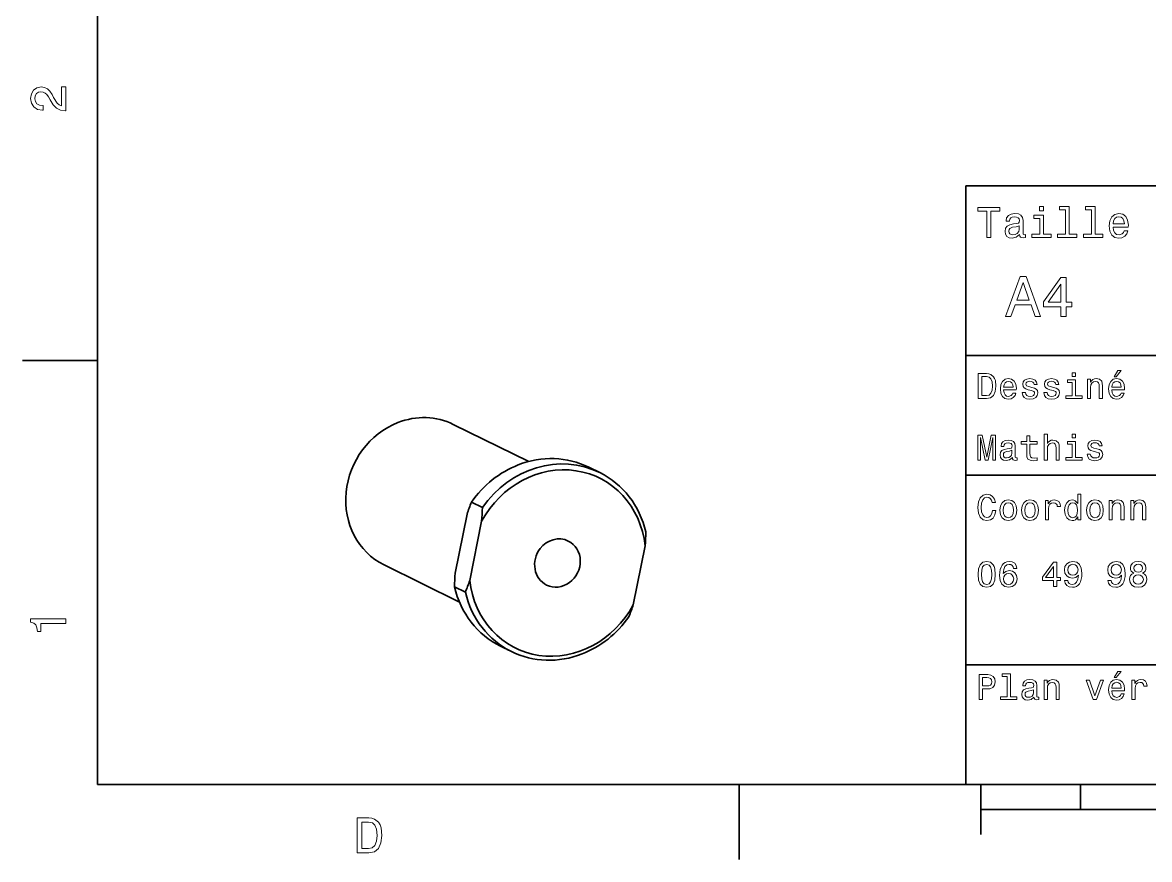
# Model space of a CAD drawing. Extents: x 0 to 297, y 0 to 210.
# Drawn here: x 2.5 to 115.4, y 2.5 to 86.4 of the extents above; entities that cross this region are included whole.
import ezdxf

# ---------------------------------------------------------------- set-up
doc = ezdxf.new("R2010")
doc.units = 0

msp = doc.modelspace()

# ---------------------------------------------------------------- linework, layer by layer
at = {"color": 7, "lineweight": 35}
for p, q in [((10, 200), (10, 10)), ((97, 10), (97, 70)), ((97, 70), (287, 70)), ((97, 53), (162, 53)), ((97, 41), (162, 41)), ((97, 22), (162, 22)), ((10, 10), (287, 10)), ((97, 10), (287, 10)), ((98.5, 7.5), (198.5, 7.5))]:
    msp.add_line(p, q, dxfattribs=at)
at = {"color": 7, "lineweight": 35, "ltscale": 0.1875}
for p, q in [((10, 52.5), (2.5, 52.5)), ((74.300003, 10), (74.300003, 2.5))]:
    msp.add_line(p, q, dxfattribs=at)
at = {"color": 7, "lineweight": 35, "ltscale": 0.210435}
msp.add_line((45.654217, 46.104801), (53.204235, 42.383278), dxfattribs=at)
at = {"color": 7, "lineweight": 35, "ltscale": 0.030594}
for p, q in [((59.228394, 41.810871), (60.326042, 41.269821)), ((47.466942, 38.313862), (48.564594, 37.772808)), ((45.766758, 29.821682), (46.86441, 29.280632)), ((50.385246, 23.87212), (51.482903, 23.331066))]:
    msp.add_line(p, q, dxfattribs=at)
at = {"color": 7, "lineweight": 35, "ltscale": 0.151073}
for p, q in [((47.02705, 37.120617), (45.840763, 31.195278)), ((48.490589, 36.399216), (47.304302, 30.473877)), ((63.684242, 28.021324), (64.870529, 33.946663))]:
    msp.add_line(p, q, dxfattribs=at)
at = {"color": 7, "lineweight": 35, "ltscale": 0.210423}
msp.add_line((38.713383, 32.022373), (46.262962, 28.301064), dxfattribs=at)
at = {"color": 7, "lineweight": 35, "ltscale": 0.125}
msp.add_line((98.5, 10), (98.5, 5), dxfattribs=at)
at = {"color": 7, "lineweight": 35, "ltscale": 0.0625}
msp.add_line((108.5, 10), (108.5, 7.5), dxfattribs=at)
at = {"color": 7, "lineweight": 13}
for points in [[(6.833213, 77.519447), (6.833213, 79.925072), (6.399496, 79.925072), (6.399496, 78.023773), (6.162464, 78.129684), (5.965778, 78.311241), (5.607709, 78.871033), (5.456412, 79.168587), (5.239553, 79.501442), (4.987392, 79.738472), (4.689842, 79.874641), (4.351945, 79.925072), (3.928314, 79.839333), (3.595461, 79.602303), (3.383646, 79.239189), (3.307997, 78.770172), (3.393732, 78.286018), (3.630764, 77.91787), (4.009006, 77.680832), (4.508286, 77.600143), (4.578891, 77.600143), (4.578891, 78.059074), (4.538545, 78.059074), (4.195605, 78.104462), (3.943444, 78.240631), (3.782061, 78.457489), (3.726585, 78.744957), (3.777017, 79.03746), (3.903098, 79.254318), (4.099784, 79.395531), (4.346902, 79.445961), (4.578891, 79.41066), (4.775577, 79.314842), (4.947046, 79.153458), (5.098343, 78.931557), (5.259727, 78.634003), (5.572406, 78.139771), (5.90526, 77.791786), (6.308718, 77.585014), (6.818084, 77.519447)], [(99.102303, 64.837173), (99.5, 64.837173), (99.5, 67.47406), (100.407784, 67.47406), (100.407784, 67.837173), (98.190201, 67.837173), (98.190201, 67.47406), (99.102303, 67.47406)], [(104.786743, 67.940918), (104.384727, 67.940918), (104.384727, 67.508644), (104.786743, 67.508644)], [(106.969742, 67.621033), (106.969742, 65.157059), (106.187317, 65.157059), (106.187317, 64.837173), (108.128242, 64.837173), (108.128242, 65.157059), (107.350143, 65.157059), (107.350143, 67.940918), (106.373199, 67.940918), (106.373199, 67.621033)], [(109.572044, 67.621033), (109.572044, 65.157059), (108.789627, 65.157059), (108.789627, 64.837173), (110.730545, 64.837173), (110.730545, 65.157059), (109.952454, 65.157059), (109.952454, 67.940918), (108.975502, 67.940918), (108.975502, 67.621033)], [(102.387611, 65.139771), (102.387611, 65.126801), (102.409225, 64.979828), (102.47406, 64.876076), (102.746399, 64.793945), (102.958214, 64.828529), (102.958214, 65.122475), (102.867432, 65.109505), (102.746399, 65.165703), (102.724785, 65.338615), (102.724785, 66.540344), (102.672913, 66.84726), (102.521614, 67.0634), (102.257927, 67.193085), (101.886169, 67.240631), (101.523056, 67.188759), (101.255043, 67.041786), (101.086456, 66.812675), (101.030258, 66.510086), (101.030258, 66.484146), (101.371758, 66.484146), (101.402016, 66.665703), (101.497116, 66.795387), (101.65274, 66.873199), (101.873199, 66.903458), (102.085014, 66.881844), (102.236313, 66.817001), (102.327087, 66.704605), (102.357346, 66.548988), (102.340057, 66.367432), (102.270897, 66.276657), (102.097984, 66.233429), (101.773773, 66.198845), (101.402016, 66.121033), (101.138329, 65.982704), (100.982712, 65.766571), (100.935158, 65.446686), (100.978386, 65.161385), (101.112389, 64.949562), (101.328529, 64.815559), (101.626801, 64.768013), (102.028816, 64.858788)], [(104.773773, 65.157059), (104.773773, 67.080688), (103.796829, 67.080688), (103.796829, 66.756485), (104.393372, 66.756485), (104.393372, 65.157059), (103.615273, 65.157059), (103.615273, 64.837173), (105.560516, 64.837173), (105.560516, 65.157059)], [(111.750717, 65.887604), (113.272339, 65.887604), (113.276657, 66.064842), (113.207497, 66.561958), (113.017288, 66.933716), (112.714699, 67.158501), (112.312683, 67.240631), (111.919312, 67.154175), (111.616714, 66.912102), (111.422188, 66.51873), (111.353027, 66), (111.41787, 65.4683), (111.612396, 65.079247), (111.91066, 64.837173), (112.299713, 64.755043), (112.636887, 64.811234), (112.913544, 64.958214), (113.116714, 65.191643), (113.233429, 65.502876), (112.857346, 65.502876), (112.779541, 65.329971), (112.667145, 65.200287), (112.34726, 65.096542), (112.100868, 65.144089), (111.914986, 65.295387), (111.793945, 65.541786), (111.750717, 65.874634)], [(111.750717, 66.207489), (111.798271, 66.50576), (111.914986, 66.726219), (112.092216, 66.860229), (112.325653, 66.907776), (112.554756, 66.860229), (112.731987, 66.726219), (112.840057, 66.50576), (112.878967, 66.207489)], [(102.344383, 65.649857), (102.292511, 65.425072), (102.154182, 65.252159), (101.946686, 65.139771), (101.691643, 65.100861), (101.527374, 65.122475), (101.41066, 65.191643), (101.337173, 65.312675), (101.315559, 65.481262), (101.332855, 65.632561), (101.402016, 65.740631), (101.678673, 65.861671), (102.028816, 65.913544), (102.344383, 66.017288)], [(100.982712, 56.9049), (101.51297, 56.9049), (101.933716, 58.080692), (103.530258, 58.080692), (103.951012, 56.9049), (104.492798, 56.9049), (103.028816, 60.910664), (102.440926, 60.910664)], [(102.118156, 58.570606), (102.734871, 60.334293), (103.351585, 58.570606)], [(106.521614, 56.9049), (107.040344, 56.9049), (107.040344, 57.896255), (107.610954, 57.896255), (107.610954, 58.357349), (107.040344, 58.357349), (107.040344, 60.818443), (106.515854, 60.818443), (104.763687, 58.403458), (104.763687, 57.896255), (106.521614, 57.896255)], [(105.247841, 58.357349), (106.521614, 60.149857), (106.521614, 58.357349)], [(99.080688, 51.190563), (98.248558, 51.190563), (98.248558, 48.690563), (99.080688, 48.690563), (99.473343, 48.769814), (99.765129, 49.011169), (99.945244, 49.40382), (100.010086, 49.940563), (99.952446, 50.488113), (99.880402, 50.70425), (99.779541, 50.877163), (99.487755, 51.111313), (99.296829, 51.168949)], [(99.055473, 50.891571), (99.329254, 50.837536), (99.516571, 50.671829), (99.628242, 50.376442), (99.664268, 49.940563), (99.624641, 49.519093), (99.51297, 49.223705), (99.322044, 49.047192), (99.055473, 48.989555), (98.583572, 48.989555), (98.583572, 50.891571)], [(107.992798, 51.27702), (107.657784, 51.27702), (107.657784, 50.916786), (107.992798, 50.916786)], [(111.84726, 50.88797), (112.059799, 50.88797), (112.560516, 51.500362), (112.207489, 51.500362)], [(100.784584, 49.565922), (102.052597, 49.565922), (102.056198, 49.713619), (101.998558, 50.127884), (101.840057, 50.437683), (101.587898, 50.625), (101.252884, 50.693443), (100.925072, 50.621399), (100.672913, 50.41967), (100.510803, 50.091862), (100.453171, 49.659584), (100.507202, 49.216499), (100.669312, 48.892292), (100.91787, 48.690563), (101.242073, 48.62212), (101.523056, 48.668949), (101.753601, 48.791428), (101.922913, 48.98595), (102.020172, 49.245319), (101.706772, 49.245319), (101.64193, 49.101227), (101.548271, 48.993156), (101.2817, 48.9067), (101.07637, 48.946327), (100.921471, 49.072407), (100.820602, 49.27774), (100.784584, 49.555115)], [(100.784584, 49.832493), (100.824211, 50.081055), (100.921471, 50.264771), (101.069168, 50.376442), (101.263687, 50.416069), (101.454613, 50.376442), (101.602303, 50.264771), (101.69236, 50.081055), (101.724785, 49.832493)], [(103.623199, 49.818085), (103.317001, 49.890129), (103.090057, 49.972984), (103.014412, 50.142292), (103.036026, 50.261169), (103.111671, 50.347622), (103.234146, 50.401657), (103.41066, 50.423271), (103.579971, 50.401657), (103.713257, 50.336815), (103.799713, 50.239555), (103.835732, 50.109871), (104.145531, 50.109871), (104.145531, 50.117077), (104.091499, 50.351227), (103.943802, 50.534943), (103.713257, 50.650219), (103.41066, 50.693443), (103.104469, 50.650219), (102.881126, 50.531342), (102.740631, 50.354828), (102.697403, 50.131485), (102.729828, 49.915348), (102.830688, 49.76405), (102.996399, 49.655983), (103.237755, 49.580334), (103.590775, 49.493877), (103.806915, 49.40382), (103.864555, 49.331772), (103.886169, 49.223705), (103.853745, 49.09042), (103.767288, 48.989555), (103.626801, 48.924713), (103.439484, 48.903099), (103.241356, 48.924713), (103.09726, 49.000362), (103, 49.122841), (102.960373, 49.292149), (102.654175, 49.292149), (102.704613, 49.003963), (102.852303, 48.795029), (103.086456, 48.668949), (103.41066, 48.62212), (103.749283, 48.668949), (103.997841, 48.795029), (104.149139, 48.996758), (104.203171, 49.259727), (104.163544, 49.486671), (104.051872, 49.641571), (103.868156, 49.742435)], [(105.791786, 49.818085), (105.485588, 49.890129), (105.258644, 49.972984), (105.182999, 50.142292), (105.204613, 50.261169), (105.280258, 50.347622), (105.40274, 50.401657), (105.579254, 50.423271), (105.748558, 50.401657), (105.881844, 50.336815), (105.9683, 50.239555), (106.004326, 50.109871), (106.314117, 50.109871), (106.314117, 50.117077), (106.260086, 50.351227), (106.112396, 50.534943), (105.881844, 50.650219), (105.579254, 50.693443), (105.273056, 50.650219), (105.049713, 50.531342), (104.909225, 50.354828), (104.865997, 50.131485), (104.898415, 49.915348), (104.999283, 49.76405), (105.164986, 49.655983), (105.406342, 49.580334), (105.759369, 49.493877), (105.975502, 49.40382), (106.033142, 49.331772), (106.054756, 49.223705), (106.022339, 49.09042), (105.935883, 48.989555), (105.795387, 48.924713), (105.60807, 48.903099), (105.409943, 48.924713), (105.265854, 49.000362), (105.168587, 49.122841), (105.12896, 49.292149), (104.822769, 49.292149), (104.873199, 49.003963), (105.020897, 48.795029), (105.255043, 48.668949), (105.579254, 48.62212), (105.91787, 48.668949), (106.166428, 48.795029), (106.317726, 48.996758), (106.371758, 49.259727), (106.33213, 49.486671), (106.220459, 49.641571), (106.036743, 49.742435)], [(107.981987, 48.957134), (107.981987, 50.560158), (107.16787, 50.560158), (107.16787, 50.289986), (107.664986, 50.289986), (107.664986, 48.957134), (107.016571, 48.957134), (107.016571, 48.690563), (108.637611, 48.690563), (108.637611, 48.957134)], [(109.181557, 48.690563), (109.498558, 48.690563), (109.498558, 49.807278), (109.530983, 50.063042), (109.635445, 50.250362), (109.797546, 50.365635), (110.013687, 50.408863), (110.1866, 50.372841), (110.29467, 50.275578), (110.348701, 50.113472), (110.366714, 49.897335), (110.366714, 48.690563), (110.683716, 48.690563), (110.683716, 49.962177), (110.669312, 50.217941), (110.604469, 50.430477), (110.39193, 50.625), (110.060516, 50.693443), (109.876801, 50.668228), (109.721901, 50.599785), (109.588615, 50.484512), (109.484146, 50.329613), (109.484146, 50.625), (109.181557, 50.625)], [(111.627518, 49.565922), (112.895531, 49.565922), (112.899132, 49.713619), (112.841499, 50.127884), (112.682999, 50.437683), (112.430832, 50.625), (112.095825, 50.693443), (111.768013, 50.621399), (111.515854, 50.41967), (111.353745, 50.091862), (111.296112, 49.659584), (111.350143, 49.216499), (111.512245, 48.892292), (111.760803, 48.690563), (112.085014, 48.62212), (112.365997, 48.668949), (112.596542, 48.791428), (112.765854, 48.98595), (112.863113, 49.245319), (112.549713, 49.245319), (112.484871, 49.101227), (112.391212, 48.993156), (112.124641, 48.9067), (111.919312, 48.946327), (111.764412, 49.072407), (111.663544, 49.27774), (111.627518, 49.555115)], [(111.627518, 49.832493), (111.667145, 50.081055), (111.764412, 50.264771), (111.912102, 50.376442), (112.106628, 50.416069), (112.297546, 50.376442), (112.445244, 50.264771), (112.535301, 50.081055), (112.567726, 49.832493)], [(98.183716, 42.530979), (98.461098, 42.530979), (98.461098, 44.80043), (98.929398, 42.530979), (99.239197, 42.530979), (99.703888, 44.80043), (99.703888, 42.530979), (99.984871, 42.530979), (99.984871, 45.030979), (99.545387, 45.030979), (99.084297, 42.826366), (98.626801, 45.030979), (98.183716, 45.030979)], [(101.656342, 42.783142), (101.656342, 42.772335), (101.674355, 42.649857), (101.728386, 42.5634), (101.95533, 42.494957), (102.131844, 42.523773), (102.131844, 42.76873), (102.056198, 42.757923), (101.95533, 42.804756), (101.937317, 42.948845), (101.937317, 43.950287), (101.894089, 44.206051), (101.768013, 44.386166), (101.548271, 44.494236), (101.238472, 44.533859), (100.935883, 44.490635), (100.71254, 44.368156), (100.572044, 44.177231), (100.525215, 43.925072), (100.525215, 43.903458), (100.809799, 43.903458), (100.835014, 44.054756), (100.914268, 44.162823), (101.043945, 44.227665), (101.227669, 44.25288), (101.404175, 44.234871), (101.530258, 44.180836), (101.605911, 44.087173), (101.631126, 43.957493), (101.616714, 43.806194), (101.559074, 43.730545), (101.414986, 43.694523), (101.144814, 43.665707), (100.835014, 43.600864), (100.615273, 43.485592), (100.485588, 43.305473), (100.445969, 43.038906), (100.481987, 42.801151), (100.593658, 42.624638), (100.773773, 42.512966), (101.022331, 42.473343), (101.357346, 42.548992)], [(103.100861, 44.130402), (103.100861, 43.161381), (103.122482, 42.84798), (103.223343, 42.631844), (103.425072, 42.505764), (103.767288, 42.462536), (104.14193, 42.480545), (104.14193, 42.754322), (103.868156, 42.732708), (103.619598, 42.761528), (103.486313, 42.851585), (103.428673, 43.00288), (103.41787, 43.215416), (103.41787, 44.130402), (104.14193, 44.130402), (104.14193, 44.400574), (103.41787, 44.400574), (103.41787, 44.966137), (103.100861, 44.966137), (103.100861, 44.400574), (102.553314, 44.400574), (102.553314, 44.130402)], [(104.844383, 42.530979), (105.161385, 42.530979), (105.161385, 43.647694), (105.193802, 43.903458), (105.298271, 44.090778), (105.460373, 44.206051), (105.676514, 44.249279), (105.849426, 44.213257), (105.957497, 44.115993), (106.011528, 43.953888), (106.029541, 43.737751), (106.029541, 42.530979), (106.346542, 42.530979), (106.346542, 43.802593), (106.33213, 44.058357), (106.267288, 44.270893), (106.054756, 44.465416), (105.723343, 44.533859), (105.543228, 44.508644), (105.388329, 44.440201), (105.258644, 44.33213), (105.161385, 44.184437), (105.161385, 45.117435), (104.844383, 45.117435)], [(107.981987, 42.79755), (107.981987, 44.400574), (107.16787, 44.400574), (107.16787, 44.130402), (107.664986, 44.130402), (107.664986, 42.79755), (107.016571, 42.79755), (107.016571, 42.530979), (108.637611, 42.530979), (108.637611, 42.79755)], [(107.992798, 45.117435), (107.657784, 45.117435), (107.657784, 44.757202), (107.992798, 44.757202)], [(110.12896, 43.658501), (109.822769, 43.730545), (109.595825, 43.8134), (109.520172, 43.982708), (109.541786, 44.101585), (109.617432, 44.188038), (109.739914, 44.242073), (109.916428, 44.263687), (110.085732, 44.242073), (110.219017, 44.177231), (110.305473, 44.079971), (110.341499, 43.950287), (110.651299, 43.950287), (110.651299, 43.957493), (110.59726, 44.191643), (110.44957, 44.375359), (110.219017, 44.490635), (109.916428, 44.533859), (109.610229, 44.490635), (109.386887, 44.371758), (109.246399, 44.195244), (109.203171, 43.971901), (109.235588, 43.755764), (109.336456, 43.604465), (109.502159, 43.496399), (109.743515, 43.42075), (110.096542, 43.334293), (110.312683, 43.244236), (110.370316, 43.172188), (110.39193, 43.064121), (110.359512, 42.930836), (110.273056, 42.829971), (110.132568, 42.765129), (109.945244, 42.743515), (109.747116, 42.765129), (109.603027, 42.840778), (109.505768, 42.963257), (109.466141, 43.132565), (109.159943, 43.132565), (109.210373, 42.844379), (109.35807, 42.635445), (109.592216, 42.509365), (109.916428, 42.462536), (110.255043, 42.509365), (110.503601, 42.635445), (110.6549, 42.837173), (110.708931, 43.100143), (110.669312, 43.327087), (110.55764, 43.481987), (110.373917, 43.582851)], [(101.620316, 43.208214), (101.577087, 43.020893), (101.461815, 42.876801), (101.288902, 42.783142), (101.07637, 42.750721), (100.939484, 42.76873), (100.842216, 42.826366), (100.780983, 42.927231), (100.76297, 43.067722), (100.777374, 43.193802), (100.835014, 43.283859), (101.065559, 43.384727), (101.357346, 43.427952), (101.620316, 43.514408)], [(99.66787, 37.460373), (99.595818, 37.15778), (99.476944, 36.941643), (99.311241, 36.808357), (99.116714, 36.765129), (98.882568, 36.829971), (98.698845, 37.024494), (98.57637, 37.341499), (98.536743, 37.780979), (98.57637, 38.216858), (98.695244, 38.537464), (98.87896, 38.731987), (99.116714, 38.80043), (99.289627, 38.764408), (99.437317, 38.663544), (99.552597, 38.501442), (99.631844, 38.278099), (99.97406, 38.278099), (99.865997, 38.620316), (99.678673, 38.879681), (99.422913, 39.041786), (99.116714, 39.099422), (98.734871, 39.009365), (98.443085, 38.757202), (98.25576, 38.342937), (98.190926, 37.780979), (98.25576, 37.219021), (98.443085, 36.804756), (98.734871, 36.548992), (99.116714, 36.462536), (99.451729, 36.530979), (99.721901, 36.721901), (99.912827, 37.035301), (100.013687, 37.460373)], [(100.413544, 37.496399), (100.471184, 37.056915), (100.636887, 36.732708), (100.899857, 36.530979), (101.252884, 36.462536), (101.602303, 36.530979), (101.865273, 36.729107), (102.030983, 37.053314), (102.092216, 37.496399), (102.030983, 37.935879), (101.865273, 38.263687), (101.602303, 38.461815), (101.252884, 38.533859), (100.899857, 38.461815), (100.636887, 38.260086), (100.471184, 37.935879)], [(102.58213, 37.496399), (102.639771, 37.056915), (102.805473, 36.732708), (103.068443, 36.530979), (103.421471, 36.462536), (103.770897, 36.530979), (104.033859, 36.729107), (104.19957, 37.053314), (104.260803, 37.496399), (104.19957, 37.935879), (104.033859, 38.263687), (103.770897, 38.461815), (103.421471, 38.533859), (103.068443, 38.461815), (102.805473, 38.260086), (102.639771, 37.935879)], [(104.963257, 36.530979), (105.280258, 36.530979), (105.280258, 37.636887), (105.312683, 37.903458), (105.409943, 38.094379), (105.568443, 38.209652), (105.780983, 38.249279), (105.939484, 38.224064), (106.058357, 38.152016), (106.130402, 38.029537), (106.155617, 37.863831), (106.476227, 37.863831), (106.432999, 38.155621), (106.314117, 38.364552), (106.115997, 38.490635), (105.845825, 38.533859), (105.662102, 38.505043), (105.503601, 38.432995), (105.363113, 38.310516), (105.251442, 38.144814), (105.251442, 38.465416), (104.963257, 38.465416)], [(108.201729, 36.829971), (108.201729, 36.530979), (108.51873, 36.530979), (108.51873, 39.117435), (108.20533, 39.117435), (108.20533, 38.170029), (107.963974, 38.443802), (107.816284, 38.508644), (107.646973, 38.533859), (107.340775, 38.461815), (107.103027, 38.260086), (106.948128, 37.935879), (106.894089, 37.5), (106.948128, 37.064121), (107.103027, 36.736309), (107.340775, 36.530979), (107.646973, 36.462536), (107.816284, 36.487751), (107.967575, 36.552593)], [(109.087898, 37.496399), (109.145531, 37.056915), (109.311241, 36.732708), (109.574203, 36.530979), (109.927231, 36.462536), (110.276657, 36.530979), (110.539627, 36.729107), (110.70533, 37.053314), (110.766571, 37.496399), (110.70533, 37.935879), (110.539627, 38.263687), (110.276657, 38.461815), (109.927231, 38.533859), (109.574203, 38.461815), (109.311241, 38.260086), (109.145531, 37.935879)], [(111.350143, 36.530979), (111.667145, 36.530979), (111.667145, 37.647694), (111.69957, 37.903458), (111.804031, 38.090778), (111.966141, 38.206051), (112.182274, 38.249279), (112.355186, 38.213257), (112.463257, 38.115993), (112.517288, 37.953888), (112.535301, 37.737751), (112.535301, 36.530979), (112.852303, 36.530979), (112.852303, 37.802593), (112.837898, 38.058357), (112.773056, 38.270893), (112.560516, 38.465416), (112.229103, 38.533859), (112.045387, 38.508644), (111.890488, 38.440201), (111.757202, 38.324928), (111.65274, 38.170029), (111.65274, 38.465416), (111.350143, 38.465416)], [(113.51873, 36.530979), (113.835732, 36.530979), (113.835732, 37.647694), (113.868156, 37.903458), (113.972626, 38.090778), (114.134727, 38.206051), (114.350861, 38.249279), (114.523773, 38.213257), (114.631844, 38.115993), (114.685883, 37.953888), (114.703888, 37.737751), (114.703888, 36.530979), (115.020889, 36.530979), (115.020889, 37.802593), (115.006485, 38.058357), (114.941643, 38.270893), (114.729111, 38.465416), (114.39769, 38.533859), (114.213974, 38.508644), (114.059082, 38.440201), (113.925789, 38.324928), (113.821327, 38.170029), (113.821327, 38.465416), (113.51873, 38.465416)], [(100.737755, 37.5), (100.770172, 37.824207), (100.87104, 38.058357), (101.033142, 38.20245), (101.252884, 38.25288), (101.469017, 38.20245), (101.631126, 38.061958), (101.731987, 37.824207), (101.768013, 37.5), (101.731987, 37.172188), (101.631126, 36.934437), (101.469017, 36.790344), (101.252884, 36.743515), (101.033142, 36.790344), (100.87104, 36.934437), (100.770172, 37.172188)], [(102.906342, 37.5), (102.938759, 37.824207), (103.039627, 38.058357), (103.201729, 38.20245), (103.421471, 38.25288), (103.637611, 38.20245), (103.799713, 38.061958), (103.900574, 37.824207), (103.9366, 37.5), (103.900574, 37.172188), (103.799713, 36.934437), (103.637611, 36.790344), (103.421471, 36.743515), (103.201729, 36.790344), (103.039627, 36.934437), (102.938759, 37.172188)], [(107.701012, 38.249279), (107.909943, 38.198845), (108.068443, 38.058357), (108.162102, 37.824207), (108.198128, 37.5), (108.162102, 37.172188), (108.068443, 36.938038), (107.909943, 36.793949), (107.701012, 36.747116), (107.502884, 36.793949), (107.351585, 36.938038), (107.250717, 37.175793), (107.2183, 37.5), (107.250717, 37.820606), (107.351585, 38.054756), (107.502884, 38.198845)], [(109.412102, 37.5), (109.444527, 37.824207), (109.545387, 38.058357), (109.707489, 38.20245), (109.927231, 38.25288), (110.143372, 38.20245), (110.305473, 38.061958), (110.406342, 37.824207), (110.44236, 37.5), (110.406342, 37.172188), (110.305473, 36.934437), (110.143372, 36.790344), (109.927231, 36.743515), (109.707489, 36.790344), (109.545387, 36.934437), (109.444527, 37.172188)], [(98.216141, 31.071325), (98.270172, 30.505762), (98.439484, 30.102304), (98.709656, 29.857347), (99.084297, 29.778097), (99.45533, 29.857347), (99.725502, 30.102304), (99.891212, 30.505762), (99.948845, 31.071325), (99.891212, 31.633286), (99.822769, 31.856628), (99.725502, 32.040344), (99.45533, 32.285301), (99.084297, 32.368156), (98.709656, 32.285301), (98.439484, 32.036743), (98.270172, 31.633286)], [(98.561958, 31.071325), (98.590775, 31.507204), (98.680832, 31.820604), (98.842941, 32.004322), (99.084297, 32.069164), (99.322044, 32.004322), (99.484146, 31.820604), (99.574211, 31.507204), (99.603027, 31.071325), (99.574211, 30.631844), (99.484146, 30.318443), (99.322044, 30.134726), (99.084297, 30.073486), (98.842941, 30.134726), (98.680832, 30.318443), (98.590775, 30.631844)], [(102.117432, 31.676512), (102.048988, 31.9683), (101.890488, 32.184437), (101.645531, 32.321323), (101.328529, 32.368156), (101.115997, 32.342937), (100.932274, 32.274494), (100.770172, 32.162823), (100.633286, 32.004322), (100.525215, 31.806194), (100.445969, 31.56484), (100.395531, 31.280258), (100.381126, 30.959654), (100.438759, 30.448126), (100.615273, 30.077089), (100.899857, 29.853746), (101.288902, 29.778097), (101.638329, 29.842939), (101.9049, 30.012247), (102.077812, 30.278818), (102.139046, 30.617435), (102.077812, 30.959654), (101.912102, 31.222622), (101.656342, 31.388329), (101.33934, 31.445965), (100.997116, 31.373919), (100.741356, 31.168587), (100.795387, 31.56484), (100.91066, 31.849422), (101.087173, 32.01873), (101.33213, 32.076366), (101.512245, 32.04755), (101.649132, 31.971901), (101.739197, 31.845821), (101.786026, 31.676512)], [(105.788185, 29.850143), (106.112396, 29.850143), (106.112396, 30.46974), (106.469025, 30.46974), (106.469025, 30.757925), (106.112396, 30.757925), (106.112396, 32.296108), (105.784584, 32.296108), (104.689484, 30.786743), (104.689484, 30.46974), (105.788185, 30.46974)], [(104.992073, 30.757925), (105.788185, 31.878241), (105.788185, 30.757925)], [(106.894089, 30.46974), (106.948128, 30.185158), (107.103027, 29.965418), (107.347984, 29.828529), (107.672188, 29.778097), (107.884727, 29.803314), (108.075645, 29.868155), (108.237755, 29.979826), (108.374641, 30.138329), (108.482712, 30.336454), (108.561958, 30.581411), (108.608788, 30.862391), (108.626801, 31.1866), (108.565559, 31.694523), (108.389053, 32.065559), (108.10807, 32.288902), (107.722626, 32.368156), (107.369598, 32.303314), (107.103027, 32.130402), (106.930115, 31.863832), (106.872482, 31.528818), (106.930115, 31.182997), (107.099426, 30.920029), (107.351585, 30.754322), (107.672188, 30.700287), (108.010803, 30.768732), (108.266571, 30.977665), (108.208931, 30.577808), (108.093658, 30.293226), (107.917145, 30.123919), (107.675797, 30.069883), (107.488472, 30.0951), (107.351585, 30.174351), (107.261528, 30.300432), (107.225502, 30.46974)], [(107.221901, 31.532419), (107.257927, 31.755764), (107.358788, 31.932276), (107.517288, 32.043949), (107.722626, 32.083572), (107.935158, 32.043949), (108.09726, 31.932276), (108.198128, 31.759365), (108.237755, 31.536022), (108.198128, 31.309076), (108.09726, 31.139769), (107.931557, 31.035301), (107.711815, 30.999279), (107.513687, 31.035301), (107.358788, 31.139769), (107.257927, 31.305475)], [(111.23127, 30.46974), (111.285301, 30.185158), (111.440201, 29.965418), (111.685158, 29.828529), (112.009369, 29.778097), (112.221901, 29.803314), (112.412827, 29.868155), (112.574928, 29.979826), (112.711815, 30.138329), (112.819885, 30.336454), (112.899132, 30.581411), (112.945969, 30.862391), (112.963974, 31.1866), (112.90274, 31.694523), (112.726227, 32.065559), (112.445244, 32.288902), (112.059799, 32.368156), (111.706772, 32.303314), (111.440201, 32.130402), (111.267288, 31.863832), (111.209656, 31.528818), (111.267288, 31.182997), (111.4366, 30.920029), (111.688759, 30.754322), (112.009369, 30.700287), (112.347984, 30.768732), (112.603745, 30.977665), (112.546112, 30.577808), (112.430832, 30.293226), (112.254318, 30.123919), (112.01297, 30.069883), (111.825645, 30.0951), (111.688759, 30.174351), (111.598701, 30.300432), (111.562683, 30.46974)], [(111.559074, 31.532419), (111.5951, 31.755764), (111.695969, 31.932276), (111.854469, 32.043949), (112.059799, 32.083572), (112.272331, 32.043949), (112.434441, 31.932276), (112.535301, 31.759365), (112.574928, 31.536022), (112.535301, 31.309076), (112.434441, 31.139769), (112.26873, 31.035301), (112.048988, 30.999279), (111.850861, 31.035301), (111.695969, 31.139769), (111.5951, 31.305475)], [(113.817726, 31.197405), (113.634003, 31.09654), (113.507927, 30.956051), (113.428673, 30.779539), (113.403458, 30.567001), (113.461098, 30.246397), (113.626801, 29.997837), (113.896973, 29.839336), (114.264404, 29.778097), (114.628242, 29.839336), (114.898415, 29.997837), (115.064117, 30.246397), (115.125359, 30.567001), (115.096542, 30.779539), (115.020889, 30.956051), (114.891212, 31.09654), (114.71109, 31.197405), (114.855186, 31.283861), (114.956055, 31.402737), (115.017288, 31.546829), (115.038902, 31.723343), (114.98127, 31.979107), (114.829971, 32.184437), (114.585014, 32.317722), (114.264404, 32.368156), (113.940201, 32.317722), (113.695244, 32.184437), (113.540344, 31.979107), (113.486313, 31.723343), (113.504318, 31.546829), (113.565559, 31.402737)], [(113.828529, 31.694523), (113.857346, 31.853025), (113.943802, 31.975504), (114.080688, 32.051151), (114.264404, 32.079971), (114.444527, 32.051151), (114.581413, 31.975504), (114.66787, 31.853025), (114.700287, 31.694523), (114.66787, 31.532419), (114.581413, 31.40634), (114.444527, 31.323486), (114.264404, 31.298271), (114.080688, 31.327089), (113.943802, 31.40634), (113.857346, 31.532419)], [(101.789627, 30.613832), (101.75, 30.386887), (101.649132, 30.213976), (101.48703, 30.098703), (101.285301, 30.062679), (101.072769, 30.098703), (100.91066, 30.210375), (100.806198, 30.383286), (100.773773, 30.610229), (100.809799, 30.833572), (100.91066, 31.002882), (101.07637, 31.11095), (101.299713, 31.150576), (101.49424, 31.11095), (101.649132, 31.006483), (101.75, 30.837175)], [(113.749283, 30.574207), (113.7817, 30.765129), (113.886169, 30.909222), (114.048271, 31.002882), (114.264404, 31.035301), (114.476944, 31.002882), (114.639046, 30.909222), (114.743515, 30.765129), (114.779541, 30.574207), (114.743515, 30.368876), (114.639046, 30.213976), (114.476944, 30.113111), (114.264404, 30.08069), (114.048271, 30.113111), (113.886169, 30.213976), (113.7817, 30.368876)], [(6.833213, 26.159222), (6.833213, 26.618156), (3.307997, 26.618156), (3.307997, 26.275217), (3.615634, 26.184439), (3.822406, 26.002882), (3.943444, 25.725506), (3.98379, 25.34222), (4.341859, 25.34222), (4.341859, 26.159222)], [(98.324211, 18.530979), (98.655617, 18.530979), (98.655617, 19.586454), (99.023056, 19.586454), (99.394089, 19.604465), (99.689484, 19.730547), (99.880402, 19.975504), (99.945244, 20.310518), (99.894814, 20.620316), (99.750717, 20.847261), (99.51297, 20.98415), (99.188759, 21.030979), (98.324211, 21.030979)], [(99.098701, 20.724783), (99.314842, 20.703169), (99.473343, 20.634726), (99.567001, 20.508644), (99.599426, 20.310518), (99.5634, 20.101583), (99.466141, 19.975504), (99.30043, 19.910662), (99.073486, 19.892651), (98.655617, 19.892651), (98.655617, 20.724783)], [(101.137611, 20.850864), (101.137611, 18.79755), (100.485588, 18.79755), (100.485588, 18.530979), (102.103027, 18.530979), (102.103027, 18.79755), (101.454613, 18.79755), (101.454613, 21.117435), (100.640488, 21.117435), (100.640488, 20.850864)], [(103.824928, 18.78314), (103.824928, 18.772333), (103.842941, 18.649855), (103.896973, 18.5634), (104.123917, 18.494957), (104.30043, 18.523775), (104.30043, 18.768732), (104.224785, 18.757925), (104.123917, 18.804754), (104.105911, 18.948847), (104.105911, 19.950287), (104.062683, 20.206051), (103.9366, 20.386166), (103.716858, 20.494236), (103.407059, 20.533861), (103.104469, 20.490633), (102.881126, 20.368155), (102.740631, 20.177233), (102.693802, 19.925072), (102.693802, 19.903458), (102.978386, 19.903458), (103.003601, 20.054754), (103.082855, 20.162823), (103.21254, 20.227665), (103.396255, 20.252882), (103.572769, 20.234869), (103.698845, 20.180836), (103.774498, 20.087175), (103.799713, 19.957493), (103.785301, 19.806194), (103.727669, 19.730547), (103.583572, 19.694523), (103.3134, 19.665705), (103.003601, 19.600864), (102.783859, 19.48559), (102.654175, 19.305475), (102.614555, 19.038904), (102.650574, 18.801151), (102.762245, 18.62464), (102.94236, 18.512968), (103.190926, 18.473343), (103.52594, 18.54899)], [(104.844383, 18.530979), (105.161385, 18.530979), (105.161385, 19.647694), (105.193802, 19.903458), (105.298271, 20.090778), (105.460373, 20.206051), (105.676514, 20.249279), (105.849426, 20.213255), (105.957497, 20.115993), (106.011528, 19.95389), (106.029541, 19.737751), (106.029541, 18.530979), (106.346542, 18.530979), (106.346542, 19.802593), (106.33213, 20.058357), (106.267288, 20.270893), (106.054756, 20.465418), (105.723343, 20.533861), (105.539627, 20.508644), (105.384727, 20.440201), (105.251442, 20.324926), (105.146973, 20.170029), (105.146973, 20.465418), (104.844383, 20.465418)], [(109.761528, 18.530979), (110.096542, 18.530979), (110.802597, 20.465418), (110.474785, 20.465418), (109.930832, 18.905619), (109.376083, 20.465418), (109.04467, 20.465418)], [(111.627518, 19.40634), (112.895531, 19.40634), (112.899132, 19.554033), (112.841499, 19.9683), (112.682999, 20.278097), (112.430832, 20.465418), (112.095825, 20.533861), (111.768013, 20.461815), (111.515854, 20.260086), (111.353745, 19.932276), (111.296112, 19.5), (111.350143, 19.056915), (111.512245, 18.732708), (111.760803, 18.530979), (112.085014, 18.462536), (112.365997, 18.509365), (112.596542, 18.631844), (112.765854, 18.826368), (112.863113, 19.085733), (112.549713, 19.085733), (112.484871, 18.941643), (112.391212, 18.833572), (112.124641, 18.747118), (111.919312, 18.786743), (111.764412, 18.912823), (111.663544, 19.118155), (111.627518, 19.395533)], [(111.84726, 20.728386), (112.059799, 20.728386), (112.560516, 21.340778), (112.207489, 21.340778)], [(113.637604, 18.530979), (113.954613, 18.530979), (113.954613, 19.636887), (113.98703, 19.903458), (114.08429, 20.094379), (114.242798, 20.209654), (114.45533, 20.249279), (114.613831, 20.224062), (114.732712, 20.152016), (114.804756, 20.029537), (114.829971, 19.863832), (115.150574, 19.863832), (115.107346, 20.155619), (114.988472, 20.364553), (114.790344, 20.490633), (114.520172, 20.533861), (114.336456, 20.505043), (114.177956, 20.432997), (114.03746, 20.310518), (113.925789, 20.144812), (113.925789, 20.465418), (113.637604, 20.465418)], [(103.788902, 19.208212), (103.745674, 19.020893), (103.630402, 18.876801), (103.457489, 18.78314), (103.244957, 18.750719), (103.10807, 18.768732), (103.010803, 18.826368), (102.94957, 18.927233), (102.931557, 19.067722), (102.945969, 19.193804), (103.003601, 19.283861), (103.234146, 19.384726), (103.52594, 19.427954), (103.788902, 19.514408)], [(111.627518, 19.672911), (111.667145, 19.921469), (111.764412, 20.105186), (111.912102, 20.216858), (112.106628, 20.256483), (112.297546, 20.216858), (112.445244, 20.105186), (112.535301, 19.921469), (112.567726, 19.672911)], [(37.194958, 6.666787), (36.029972, 6.666787), (36.029972, 3.166787), (37.194958, 3.166787), (37.744667, 3.277738), (38.153168, 3.615634), (38.405331, 4.165346), (38.496109, 4.916787), (38.415417, 5.683357), (38.314552, 5.985951), (38.173344, 6.228026), (37.764839, 6.555836), (37.497551, 6.636527)], [(37.159653, 6.248199), (37.542938, 6.17255), (37.805187, 5.940562), (37.961525, 5.527017), (38.011959, 4.916787), (37.956482, 4.326729), (37.800144, 3.913184), (37.532852, 3.666066), (37.159653, 3.585375), (36.498989, 3.585375), (36.498989, 6.248199)]]:
    msp.add_lwpolyline(points, close=True, dxfattribs=at)
at = {"color": 7, "lineweight": 35}
for centre, radius, start, end in [((71.760475, 28.67841), 26.134562, 158.365422, 161.153792), ((15.513184, 38.861835), 33.069287, 355.729306, 358.112818), ((31.893124, 36.409283), 33.069287, 355.729306, 358.112818), ((78.818169, 28.732656), 33.069287, 175.729306, 178.112824), ((22.570879, 38.916084), 26.134562, 338.365425, 341.153795), ((38.950817, 36.463531), 26.134562, 338.365425, 341.153795)]:
    msp.add_arc(centre, radius, start, end, dxfattribs=at)
for centre, major_axis, start_param, end_param in [((42.1838, 39.063587), (-3.470669, -7.041092), 3.9255098943, 6.2832245053), ((42.1838, 39.063587), (-3.470669, -7.041092), 3.1416318517, 3.9255098943), ((55.904472, 32.300446), (-4.421234, -8.969543), 3.1415515431, 4.5452794093), ((54.80682, 32.841496), (-4.421234, -8.969543), 3.1415515431, 3.9255098943), ((54.80682, 32.841496), (-4.421234, -8.969543), 3.9255098943, 4.5452794093), ((56.087418, 32.21027), (-4.200172, -8.521065), 2.1805965248, 4.6704232146), ((55.904472, 32.300446), (-4.421234, -8.969543), 2.3057403793, 3.1415515431), ((56.087418, 32.21027), (-1.08696, -2.205162), 3.1416194184, 4.4963062211), ((56.087418, 32.21027), (-1.08696, -2.205162), 0.0000267648, 3.1416194184), ((56.087418, 32.21027), (-1.08696, -2.205162), 4.4963062211, 6.283212072), ((54.80682, 32.841496), (-4.421234, -8.969543), 5.4473330329, 6.2831441966), ((56.087418, 32.21027), (-4.200172, -8.521065), 5.3221891783, 7.8120159175), ((55.904472, 32.300446), (-4.421234, -8.969543), 5.4473330329, 6.2831441966), ((55.904472, 32.300446), (-4.421234, -8.969543), 0.7839172407, 1.4036867557), ((55.904472, 32.300446), (-4.421234, -8.969543), 6.2831441966, 7.0671025479)]:
    msp.add_ellipse(centre, major_axis=major_axis, ratio=0.913018, start_param=start_param, end_param=end_param, dxfattribs=at)

doc.saveas('drawing.dxf')
